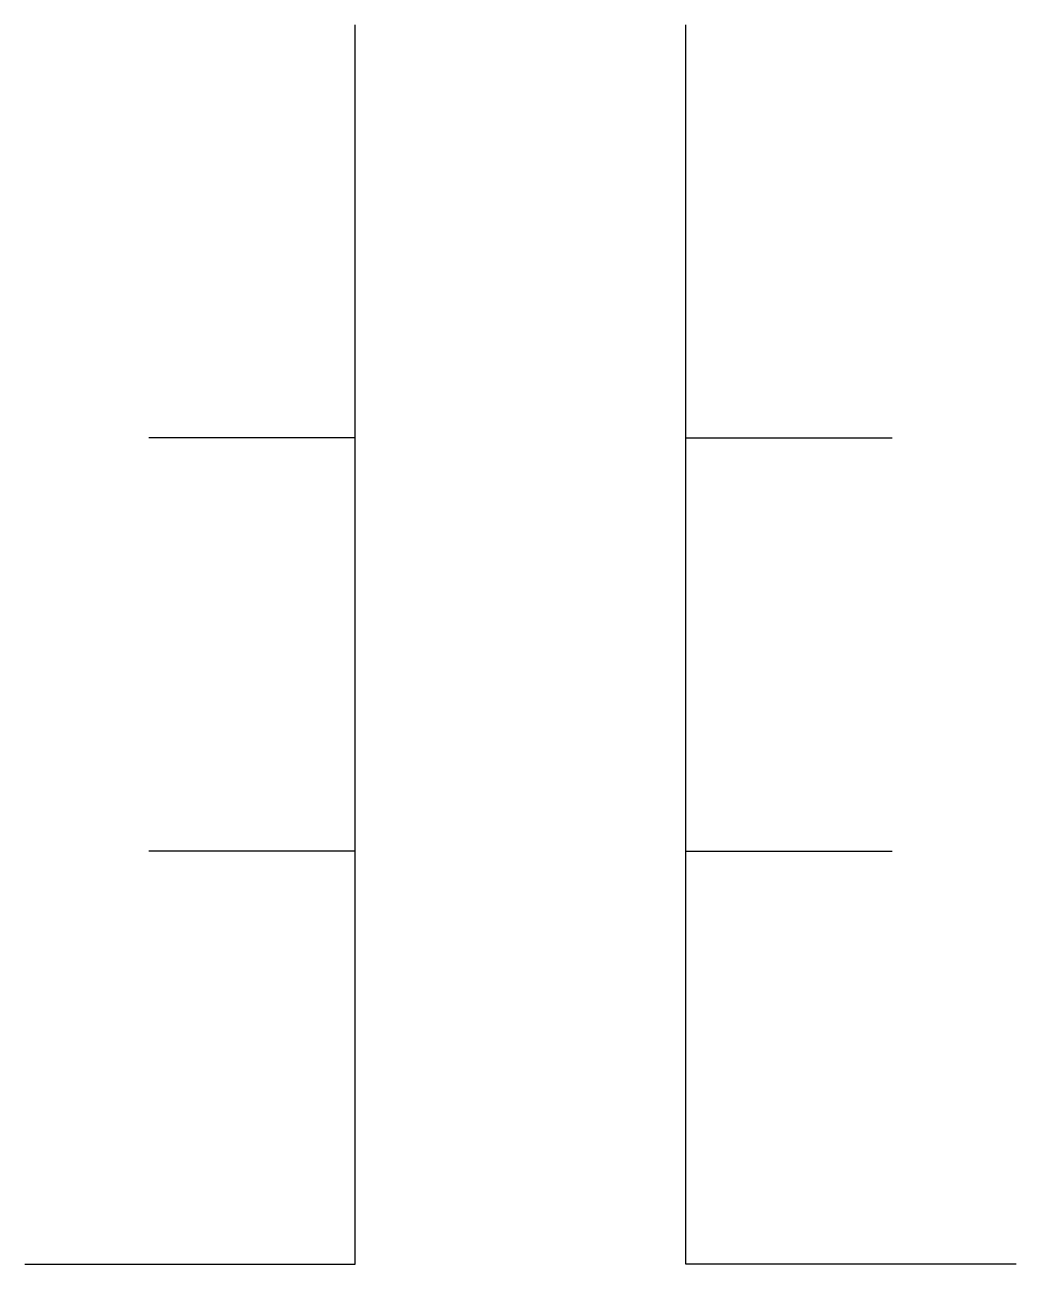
# Model space of a CAD drawing. Extents: x -2.4 to 2.4, y 0 to 6.
import ezdxf

# ---------------------------------------------------------------- set-up
doc = ezdxf.new("R2010")
doc.units = 0
doc.layers.get('0').update_dxf_attribs({"linetype": 'CONTINUOUS'})

msp = doc.modelspace()

# ---------------------------------------------------------------- linework, layer by layer
at = {"color": 0}
for p, q in [((-0.8, 0), (-0.8, 6)), ((0.8, 0), (0.8, 6)), ((-0.8, 4), (-1.8, 4)), ((0.8, 4), (1.8, 4)), ((-0.8, 2), (-1.8, 2)), ((0.8, 2), (1.8, 2)), ((-2.4, 0), (-0.8, 0)), ((2.4, 0), (0.8, 0))]:
    msp.add_line(p, q, dxfattribs=at)

doc.saveas('drawing.dxf')
